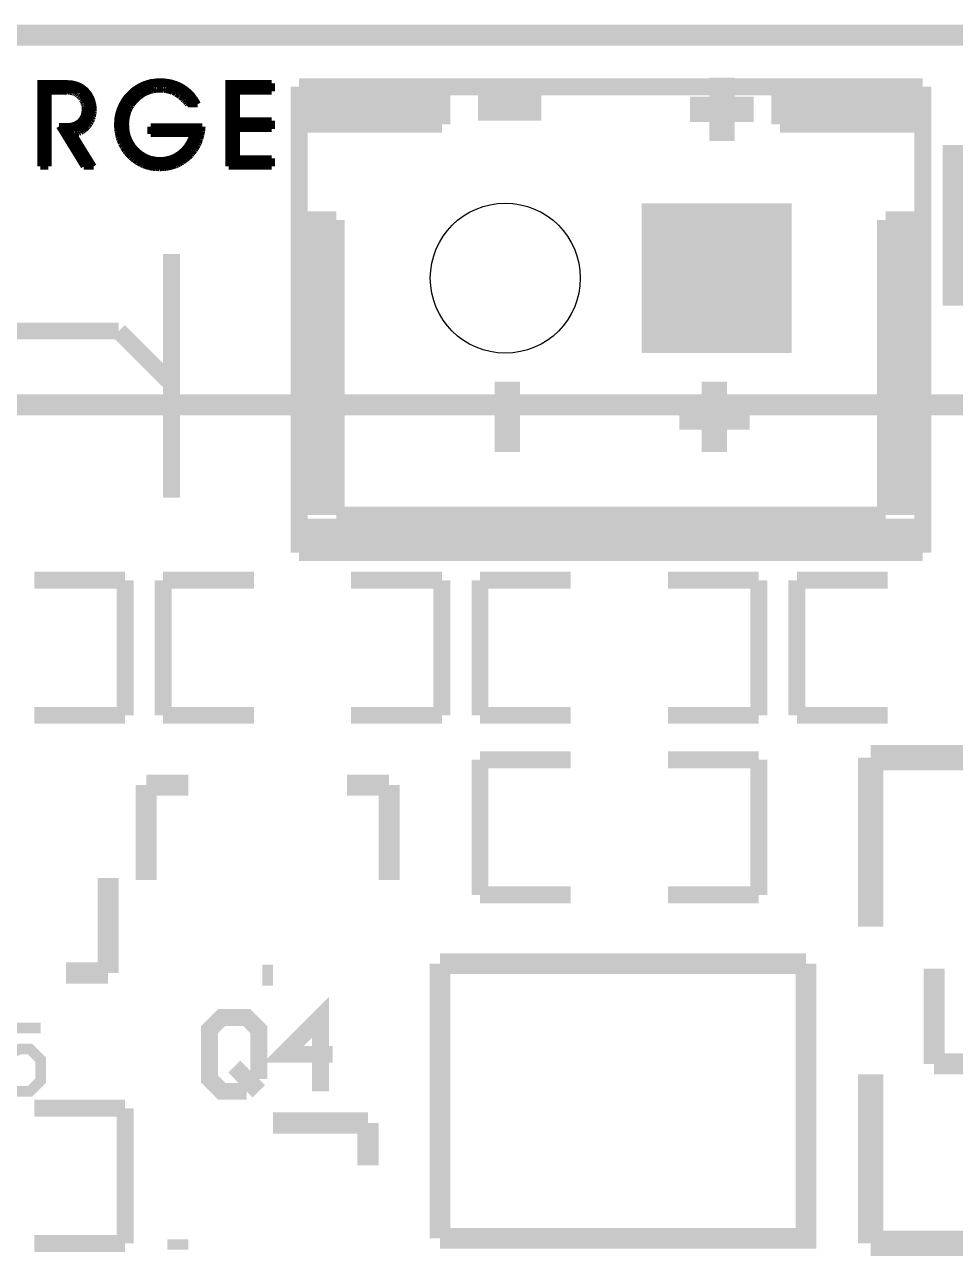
# Model space of a CAD drawing. Extents: x -0.81 to 1.58, y -0.19 to 3.
# Drawn here: x 0.053 to 0.493, y 2.42 to 3.005 of the extents above; entities that cross this region are included whole.
import ezdxf

# ---------------------------------------------------------------- set-up
doc = ezdxf.new("R2010")
doc.units = 0
doc.layers.get('0').update_dxf_attribs({"linetype": 'CONTINUOUS'})
for name, color, linetype in [('MIKROMEDIAFORDSPIC33EP_V100_GM1', 12, 'CONTINUOUS'), ('MIKROMEDIAFORPIC32_V110_GBO', 3, 'CONTINUOUS'), ('MIKROMEDIAFORPIC32_V110_GBS', 5, 'CONTINUOUS'), ('MIKROMEDIAFORPIC32_V110_GKO', 9, 'CONTINUOUS'), ('MIKROMEDIAFORPIC32_V110_GTO', 11, 'CONTINUOUS')]:
    doc.layers.add(name, color=color, linetype=linetype)

# ---------------------------------------------------------------- blocks, each defined once
blk = doc.blocks.new('SQUARE_198')
blk.add_solid([(0.038, 0.038), (0.038, -0.038), (-0.038, 0.038), (-0.038, -0.038)])
blk = doc.blocks.new('ROUND_209')
blk.add_circle((0, 0), 0.0355)
blk = doc.blocks.new('SQUARE_210')
blk.add_solid([(0.0355, 0.0355), (0.0355, -0.0355), (-0.0355, 0.0355), (-0.0355, -0.0355)])

msp = doc.modelspace()

# ---------------------------------------------------------------- linework, layer by layer
at = {"layer": 'MIKROMEDIAFORDSPIC33EP_V100_GM1', "const_width": 0.01}
msp.add_lwpolyline([(-0.605, 2.825), (1.375, 2.825)], dxfattribs=at)
at = {"layer": 'MIKROMEDIAFORPIC32_V110_GBO', "const_width": 0.012}
for points in [[(0.3825, 2.95), (0.3825, 2.98)], [(0.297, 2.9655), (0.267, 2.9655)], [(0.3975, 2.965), (0.3675, 2.965)]]:
    msp.add_lwpolyline(points, dxfattribs=at)
at = {"layer": 'MIKROMEDIAFORPIC32_V110_GKO', "const_width": 0.01}
msp.add_lwpolyline([(-0.065, 3), (0.795, 3)], dxfattribs=at)
at = {"layer": 'MIKROMEDIAFORPIC32_V110_GTO'}
for points, const_width in [([(0.0599, 2.9379), (0.0599, 2.9773), (0.0705, 2.9773), (0.0709, 2.9773), (0.0714, 2.9773), (0.0718, 2.9773), (0.0722, 2.9773), (0.0726, 2.9773), (0.0729, 2.9772), (0.0733, 2.9772), (0.0737, 2.9772), (0.074, 2.9772), (0.0743, 2.9771), (0.0747, 2.9771), (0.075, 2.977), (0.0753, 2.977), (0.0756, 2.9769), (0.0759, 2.9769), (0.0761, 2.9768), (0.0764, 2.9767), (0.0766, 2.9767), (0.0769, 2.9766), (0.0772, 2.9765), (0.0774, 2.9764), (0.0777, 2.9763), (0.0779, 2.9762), (0.0781, 2.9761), (0.0784, 2.976), (0.0786, 2.9759), (0.0789, 2.9757), (0.0791, 2.9756), (0.0793, 2.9755), (0.0795, 2.9753), (0.0798, 2.9752), (0.08, 2.975), (0.0803, 2.9748), (0.0806, 2.9746), (0.0808, 2.9744), (0.0811, 2.9742), (0.0813, 2.9739), (0.0816, 2.9737), (0.0818, 2.9734), (0.0821, 2.9731), (0.0823, 2.9728), (0.0825, 2.9726), (0.0827, 2.9723), (0.083, 2.972), (0.0831, 2.9716), (0.0833, 2.9713), (0.0835, 2.971), (0.0837, 2.9706), (0.0839, 2.9703), (0.084, 2.9699), (0.0842, 2.9696), (0.0843, 2.9692), (0.0844, 2.9689), (0.0845, 2.9685), (0.0846, 2.9682), (0.0847, 2.9678), (0.0848, 2.9674), (0.0849, 2.9671), (0.0849, 2.9667), (0.085, 2.9663), (0.085, 2.9659), (0.085, 2.9656), (0.0851, 2.9652), (0.0851, 2.9648)], 0.003), ([(0.0599, 2.977), (0.0751, 2.977)], 0.003), ([(0.0963, 2.9579), (0.0963, 2.9584), (0.0964, 2.9589), (0.0964, 2.9594), (0.0964, 2.9599), (0.0965, 2.9604), (0.0965, 2.9609), (0.0966, 2.9614), (0.0967, 2.9619), (0.0968, 2.9624), (0.0969, 2.9629), (0.0971, 2.9634), (0.0972, 2.9638), (0.0974, 2.9643), (0.0975, 2.9648), (0.0977, 2.9652), (0.0979, 2.9657), (0.0981, 2.9662), (0.0983, 2.9666), (0.0985, 2.9671), (0.0988, 2.9675), (0.099, 2.968), (0.0993, 2.9684), (0.0995, 2.9688), (0.0998, 2.9692), (0.1001, 2.9697), (0.1004, 2.9701), (0.1007, 2.9705), (0.1011, 2.9709), (0.1014, 2.9713), (0.1018, 2.9716), (0.1021, 2.972), (0.1025, 2.9724), (0.1029, 2.9728), (0.1032, 2.9731), (0.1036, 2.9734), (0.104, 2.9738), (0.1044, 2.9741), (0.1048, 2.9744), (0.1052, 2.9746), (0.1056, 2.9749), (0.106, 2.9752), (0.1064, 2.9754), (0.1068, 2.9757), (0.1072, 2.9759), (0.1077, 2.9761), (0.1081, 2.9763), (0.1085, 2.9765), (0.109, 2.9767), (0.1094, 2.9769), (0.1099, 2.977), (0.1103, 2.9772), (0.1108, 2.9773), (0.1113, 2.9774), (0.1117, 2.9776), (0.1122, 2.9777), (0.1127, 2.9778), (0.1132, 2.9778), (0.1137, 2.9779), (0.1142, 2.978), (0.1147, 2.978), (0.1152, 2.9781), (0.1158, 2.9781), (0.1163, 2.9781), (0.1168, 2.9781), (0.1175, 2.9781), (0.1182, 2.9781), (0.1189, 2.978), (0.1196, 2.9779), (0.1203, 2.9778), (0.121, 2.9777), (0.1216, 2.9776), (0.1223, 2.9774), (0.1229, 2.9772), (0.1235, 2.977), (0.1242, 2.9768), (0.1248, 2.9765), (0.1254, 2.9763), (0.126, 2.976), (0.1266, 2.9757), (0.1271, 2.9753), (0.1277, 2.975), (0.1282, 2.9746), (0.1288, 2.9742), (0.1293, 2.9738), (0.1298, 2.9734), (0.1303, 2.9729), (0.1308, 2.9725), (0.1312, 2.972), (0.1317, 2.9715), (0.1321, 2.9709), (0.1325, 2.9704), (0.133, 2.9698), (0.1333, 2.9693), (0.1337, 2.9687), (0.1341, 2.968), (0.1344, 2.9674)], 0.003), ([(0.1098, 2.977), (0.1236, 2.977)], 0.003), ([(0.149, 2.9379), (0.149, 2.9773), (0.1694, 2.9773)], 0.003), ([(0.149, 2.977), (0.1694, 2.977)], 0.003), ([(0.1694, 2.9734), (0.1694, 2.9773)], 0.003), ([(0.1824, 2.7551), (0.1824, 2.9756)], 0.008), ([(0.1824, 2.9756), (0.4776, 2.9756)], 0.008), ([(0.25, 2.9579), (0.25, 2.9756)], 0.008), ([(0.41, 2.9579), (0.41, 2.9756)], 0.008), ([(0.4776, 2.7551), (0.4776, 2.9756)], 0.008), ([(0.0599, 2.974), (0.0813, 2.974)], 0.003), ([(0.0599, 2.971), (0.0637, 2.971)], 0.003), ([(0.0637, 2.9379), (0.0637, 2.9734)], 0.003), ([(0.0637, 2.9734), (0.0695, 2.9734)], 0.003), ([(0.0695, 2.9734), (0.07, 2.9734)], 0.003), ([(0.07, 2.9734), (0.0705, 2.9734)], 0.003), ([(0.0705, 2.9734), (0.0709, 2.9734)], 0.003), ([(0.0709, 2.9734), (0.0714, 2.9734)], 0.003), ([(0.0714, 2.9734), (0.0718, 2.9734)], 0.003), ([(0.0718, 2.9734), (0.0722, 2.9734)], 0.003), ([(0.0722, 2.9734), (0.0726, 2.9734)], 0.003), ([(0.0726, 2.9734), (0.073, 2.9733)], 0.003), ([(0.073, 2.9733), (0.0734, 2.9733)], 0.003), ([(0.0734, 2.9733), (0.0737, 2.9733)], 0.003), ([(0.0737, 2.9733), (0.074, 2.9732)], 0.003), ([(0.074, 2.9732), (0.0743, 2.9732)], 0.003), ([(0.0743, 2.9732), (0.0746, 2.9732)], 0.003), ([(0.0746, 2.9732), (0.0748, 2.9731)], 0.003), ([(0.0748, 2.9731), (0.0751, 2.9731)], 0.003), ([(0.0751, 2.9731), (0.0753, 2.973)], 0.003), ([(0.0753, 2.973), (0.0755, 2.9729)], 0.003), ([(0.0755, 2.9729), (0.0757, 2.9729)], 0.003), ([(0.0757, 2.9729), (0.0759, 2.9728)], 0.003), ([(0.0759, 2.9728), (0.0761, 2.9727)], 0.003), ([(0.0761, 2.9727), (0.0763, 2.9727)], 0.003), ([(0.0763, 2.9727), (0.0764, 2.9726)], 0.003), ([(0.0764, 2.9726), (0.0766, 2.9725)], 0.003), ([(0.0766, 2.9725), (0.0768, 2.9724)], 0.003), ([(0.0768, 2.9724), (0.077, 2.9723)], 0.003), ([(0.077, 2.9723), (0.0771, 2.9722)], 0.003), ([(0.0771, 2.9722), (0.0773, 2.9721)], 0.003), ([(0.0773, 2.9721), (0.0775, 2.972)], 0.003), ([(0.0775, 2.972), (0.0776, 2.9719)], 0.003), ([(0.0776, 2.9719), (0.0778, 2.9718)], 0.003), ([(0.0778, 2.9718), (0.0779, 2.9716)], 0.003), ([(0.0779, 2.9716), (0.0781, 2.9715)], 0.003), ([(0.0781, 2.9715), (0.0783, 2.9713)], 0.003), ([(0.0783, 2.9713), (0.0784, 2.9712)], 0.003), ([(0.0784, 2.9712), (0.0786, 2.971)], 0.003), ([(0.0786, 2.971), (0.0835, 2.971)], 0.003), ([(0.0786, 2.971), (0.0787, 2.9708)], 0.003), ([(0.0787, 2.9708), (0.0789, 2.9707)], 0.003), ([(0.0789, 2.9707), (0.079, 2.9705)], 0.003), ([(0.079, 2.9705), (0.0792, 2.9703)], 0.003), ([(0.0792, 2.9703), (0.0793, 2.9701)], 0.003), ([(0.1012, 2.971), (0.1068, 2.971)], 0.003), ([(0.1043, 2.974), (0.1131, 2.974)], 0.003), ([(0.1057, 2.9701), (0.1063, 2.9706)], 0.003), ([(0.1063, 2.9706), (0.107, 2.9711)], 0.003), ([(0.107, 2.9711), (0.1076, 2.9716)], 0.003), ([(0.1076, 2.9716), (0.1083, 2.9721)], 0.003), ([(0.1083, 2.9721), (0.1089, 2.9725)], 0.003), ([(0.1089, 2.9725), (0.1096, 2.9728)], 0.003), ([(0.1096, 2.9728), (0.1103, 2.9731)], 0.003), ([(0.1103, 2.9731), (0.1111, 2.9734)], 0.003), ([(0.1111, 2.9734), (0.1118, 2.9737)], 0.003), ([(0.1118, 2.9737), (0.1126, 2.9739)], 0.003), ([(0.1126, 2.9739), (0.1133, 2.974)], 0.003), ([(0.1133, 2.974), (0.1141, 2.9742)], 0.003), ([(0.1141, 2.9742), (0.1149, 2.9743)], 0.003), ([(0.1149, 2.9743), (0.1158, 2.9743)], 0.003), ([(0.1158, 2.9743), (0.1166, 2.9743)], 0.003), ([(0.1166, 2.9743), (0.1171, 2.9743)], 0.003), ([(0.1171, 2.9743), (0.1176, 2.9743)], 0.003), ([(0.1176, 2.9743), (0.1181, 2.9743)], 0.003), ([(0.1181, 2.9743), (0.1185, 2.9742)], 0.003), ([(0.1185, 2.9742), (0.119, 2.9742)], 0.003), ([(0.119, 2.9742), (0.1194, 2.9741)], 0.003), ([(0.1194, 2.9741), (0.1199, 2.974)], 0.003), ([(0.1199, 2.974), (0.1204, 2.9739)], 0.003), ([(0.12, 2.974), (0.129, 2.974)], 0.003), ([(0.1204, 2.9739), (0.1208, 2.9738)], 0.003), ([(0.1208, 2.9738), (0.1212, 2.9737)], 0.003), ([(0.1212, 2.9737), (0.1216, 2.9736)], 0.003), ([(0.1216, 2.9736), (0.1221, 2.9734)], 0.003), ([(0.1221, 2.9734), (0.1225, 2.9732)], 0.003), ([(0.1225, 2.9732), (0.1229, 2.9731)], 0.003), ([(0.1229, 2.9731), (0.1233, 2.9729)], 0.003), ([(0.1233, 2.9729), (0.1237, 2.9727)], 0.003), ([(0.1237, 2.9727), (0.1241, 2.9724)], 0.003), ([(0.1241, 2.9724), (0.1245, 2.9722)], 0.003), ([(0.1245, 2.9722), (0.1249, 2.972)], 0.003), ([(0.1249, 2.972), (0.1253, 2.9717)], 0.003), ([(0.1253, 2.9717), (0.1257, 2.9714)], 0.003), ([(0.1257, 2.9714), (0.126, 2.9711)], 0.003), ([(0.126, 2.9711), (0.1264, 2.9708)], 0.003), ([(0.1262, 2.971), (0.1321, 2.971)], 0.003), ([(0.1264, 2.9708), (0.1268, 2.9705)], 0.003), ([(0.1268, 2.9705), (0.1272, 2.9702)], 0.003), ([(0.149, 2.974), (0.1694, 2.974)], 0.003), ([(0.149, 2.971), (0.1529, 2.971)], 0.003), ([(0.1529, 2.9734), (0.1694, 2.9734)], 0.003), ([(0.1529, 2.9596), (0.1529, 2.9734)], 0.003), ([(0.1824, 2.9689), (0.25, 2.9689)], 0.008), ([(0.41, 2.9689), (0.4776, 2.9689)], 0.008), ([(0.0599, 2.968), (0.0637, 2.968)], 0.003), ([(0.0599, 2.965), (0.0637, 2.965)], 0.003), ([(0.0688, 2.9569), (0.0725, 2.9569), (0.073, 2.9569), (0.0734, 2.9569), (0.0739, 2.957), (0.0743, 2.9571), (0.0747, 2.9571), (0.0751, 2.9572), (0.0755, 2.9573), (0.0759, 2.9575), (0.0763, 2.9576), (0.0766, 2.9578), (0.077, 2.958), (0.0773, 2.9581), (0.0777, 2.9584), (0.078, 2.9586), (0.0783, 2.9588), (0.0786, 2.9591), (0.0789, 2.9594), (0.0791, 2.9597), (0.0794, 2.96), (0.0796, 2.9603), (0.0798, 2.9606), (0.08, 2.9609), (0.0802, 2.9613), (0.0803, 2.9616), (0.0805, 2.962), (0.0806, 2.9623), (0.0807, 2.9627), (0.0808, 2.9631), (0.0808, 2.9635), (0.0809, 2.9639), (0.0809, 2.9643), (0.0809, 2.9647)], 0.003), ([(0.0793, 2.9701), (0.0794, 2.9699)], 0.003), ([(0.0794, 2.9699), (0.0796, 2.9697)], 0.003), ([(0.0796, 2.9697), (0.0797, 2.9696)], 0.003), ([(0.0797, 2.9696), (0.0798, 2.9694)], 0.003), ([(0.0798, 2.9694), (0.0799, 2.9692)], 0.003), ([(0.0799, 2.9692), (0.08, 2.9689)], 0.003), ([(0.08, 2.9689), (0.0801, 2.9687)], 0.003), ([(0.0801, 2.9687), (0.0802, 2.9685)], 0.003), ([(0.0802, 2.9685), (0.0803, 2.9683)], 0.003), ([(0.0803, 2.9683), (0.0804, 2.9681)], 0.003), ([(0.0804, 2.9681), (0.0804, 2.9679)], 0.003), ([(0.0804, 2.968), (0.0847, 2.968)], 0.003), ([(0.0804, 2.9679), (0.0805, 2.9676)], 0.003), ([(0.0805, 2.9676), (0.0806, 2.9674)], 0.003), ([(0.0806, 2.9674), (0.0806, 2.9672)], 0.003), ([(0.0806, 2.9672), (0.0807, 2.967)], 0.003), ([(0.0807, 2.967), (0.0807, 2.9667)], 0.003), ([(0.0807, 2.9667), (0.0808, 2.9665)], 0.003), ([(0.0808, 2.9665), (0.0808, 2.9663)], 0.003), ([(0.0808, 2.9663), (0.0809, 2.966)], 0.003), ([(0.0809, 2.966), (0.0809, 2.9658)], 0.003), ([(0.0809, 2.9658), (0.0809, 2.9655)], 0.003), ([(0.0809, 2.9655), (0.0809, 2.9653)], 0.003), ([(0.0809, 2.9653), (0.0809, 2.965)], 0.003), ([(0.0809, 2.965), (0.0851, 2.965)], 0.003), ([(0.0809, 2.965), (0.0809, 2.9647)], 0.003), ([(0.0851, 2.9642), (0.0851, 2.9648)], 0.003), ([(0.0976, 2.965), (0.102, 2.965)], 0.003), ([(0.099, 2.968), (0.1038, 2.968)], 0.003), ([(0.1016, 2.9641), (0.1019, 2.9649)], 0.003), ([(0.1019, 2.9649), (0.1023, 2.9656)], 0.003), ([(0.1023, 2.9656), (0.1026, 2.9663)], 0.003), ([(0.1026, 2.9663), (0.1031, 2.9669)], 0.003), ([(0.1031, 2.9669), (0.1035, 2.9676)], 0.003), ([(0.1035, 2.9676), (0.104, 2.9682)], 0.003), ([(0.104, 2.9682), (0.1046, 2.9689)], 0.003), ([(0.1046, 2.9689), (0.1051, 2.9695)], 0.003), ([(0.1051, 2.9695), (0.1057, 2.9701)], 0.003), ([(0.1272, 2.9702), (0.1275, 2.9698)], 0.003), ([(0.1275, 2.9698), (0.1279, 2.9694)], 0.003), ([(0.1279, 2.9694), (0.1283, 2.9691)], 0.003), ([(0.1283, 2.9691), (0.1286, 2.9687)], 0.003), ([(0.1286, 2.9687), (0.129, 2.9683)], 0.003), ([(0.129, 2.9683), (0.1293, 2.9678)], 0.003), ([(0.1292, 2.968), (0.1341, 2.968)], 0.003), ([(0.1293, 2.9678), (0.1297, 2.9674)], 0.003), ([(0.1297, 2.9674), (0.1344, 2.9674)], 0.003), ([(0.149, 2.968), (0.1529, 2.968)], 0.003), ([(0.149, 2.965), (0.1529, 2.965)], 0.003), ([(0.1824, 2.9629), (0.25, 2.9629)], 0.008), ([(0.41, 2.9629), (0.4776, 2.9629)], 0.008), ([(0.0599, 2.962), (0.0637, 2.962)], 0.003), ([(0.0599, 2.959), (0.0637, 2.959)], 0.003), ([(0.0785, 2.959), (0.0837, 2.959)], 0.003), ([(0.0805, 2.962), (0.0848, 2.962)], 0.003), ([(0.0833, 2.9582), (0.0835, 2.9586)], 0.003), ([(0.0835, 2.9586), (0.0838, 2.9591)], 0.003), ([(0.0838, 2.9591), (0.084, 2.9596)], 0.003), ([(0.084, 2.9596), (0.0842, 2.96)], 0.003), ([(0.0842, 2.96), (0.0844, 2.9605)], 0.003), ([(0.0844, 2.9605), (0.0845, 2.961)], 0.003), ([(0.0845, 2.961), (0.0847, 2.9615)], 0.003), ([(0.0847, 2.9615), (0.0848, 2.9621)], 0.003), ([(0.0848, 2.9621), (0.0849, 2.9626)], 0.003), ([(0.0849, 2.9626), (0.085, 2.9631)], 0.003), ([(0.085, 2.9637), (0.0851, 2.9642)], 0.003), ([(0.085, 2.9631), (0.085, 2.9637)], 0.003), ([(0.0964, 2.959), (0.1005, 2.959)], 0.003), ([(0.0967, 2.962), (0.1009, 2.962)], 0.003), ([(0.1004, 2.9578), (0.1005, 2.9587)], 0.003), ([(0.1005, 2.9595), (0.1006, 2.9603)], 0.003), ([(0.1005, 2.9587), (0.1005, 2.9595)], 0.003), ([(0.1006, 2.9603), (0.1007, 2.9611)], 0.003), ([(0.1007, 2.9611), (0.1009, 2.9619)], 0.003), ([(0.1009, 2.9619), (0.1011, 2.9627)], 0.003), ([(0.1011, 2.9627), (0.1013, 2.9634)], 0.003), ([(0.1013, 2.9634), (0.1016, 2.9641)], 0.003), ([(0.149, 2.962), (0.1529, 2.962)], 0.003), ([(0.149, 2.959), (0.1694, 2.959)], 0.003), ([(0.1529, 2.9596), (0.1694, 2.9596)], 0.003), ([(0.1694, 2.9557), (0.1694, 2.9596)], 0.003), ([(0.1824, 2.9579), (0.25, 2.9579)], 0.008), ([(0.41, 2.9579), (0.4776, 2.9579)], 0.008), ([(0.0599, 2.956), (0.0637, 2.956)], 0.003), ([(0.0599, 2.953), (0.0637, 2.953)], 0.003), ([(0.0688, 2.9569), (0.0805, 2.9379)], 0.003), ([(0.0693, 2.956), (0.0815, 2.956)], 0.003), ([(0.0712, 2.953), (0.0757, 2.953)], 0.003), ([(0.0756, 2.9533), (0.0761, 2.9534)], 0.003), ([(0.0756, 2.9533), (0.0851, 2.9379)], 0.003), ([(0.0761, 2.9534), (0.0765, 2.9534)], 0.003), ([(0.0765, 2.9534), (0.077, 2.9535)], 0.003), ([(0.077, 2.9535), (0.0775, 2.9537)], 0.003), ([(0.0775, 2.9537), (0.078, 2.9538)], 0.003), ([(0.078, 2.9538), (0.0784, 2.954)], 0.003), ([(0.0784, 2.954), (0.0789, 2.9541)], 0.003), ([(0.0789, 2.9541), (0.0793, 2.9544)], 0.003), ([(0.0793, 2.9544), (0.0797, 2.9546)], 0.003), ([(0.0797, 2.9546), (0.0801, 2.9549)], 0.003), ([(0.0801, 2.9549), (0.0805, 2.9551)], 0.003), ([(0.0805, 2.9551), (0.0809, 2.9554)], 0.003), ([(0.0809, 2.9554), (0.0813, 2.9558)], 0.003), ([(0.0813, 2.9558), (0.0816, 2.9561)], 0.003), ([(0.0816, 2.9561), (0.082, 2.9565)], 0.003), ([(0.082, 2.9565), (0.0824, 2.9569)], 0.003), ([(0.0824, 2.9569), (0.0827, 2.9573)], 0.003), ([(0.0827, 2.9573), (0.083, 2.9578)], 0.003), ([(0.083, 2.9578), (0.0833, 2.9582)], 0.003), ([(0.0963, 2.9579), (0.0963, 2.9568)], 0.003), ([(0.0963, 2.9568), (0.0964, 2.9557)], 0.003), ([(0.0964, 2.956), (0.1005, 2.956)], 0.003), ([(0.0964, 2.9557), (0.0965, 2.9547)], 0.003), ([(0.0965, 2.9547), (0.0967, 2.9536)], 0.003), ([(0.0967, 2.9536), (0.0969, 2.9526)], 0.003), ([(0.0968, 2.953), (0.101, 2.953)], 0.003), ([(0.1004, 2.9578), (0.1005, 2.9569), (0.1005, 2.956), (0.1006, 2.9552), (0.1007, 2.9543), (0.1009, 2.9535), (0.1011, 2.9527), (0.1013, 2.9519), (0.1016, 2.9512), (0.1019, 2.9504), (0.1023, 2.9497), (0.1026, 2.949), (0.1031, 2.9483), (0.1035, 2.9476), (0.104, 2.947), (0.1045, 2.9463), (0.1051, 2.9457), (0.1057, 2.9451), (0.1063, 2.9446), (0.1069, 2.9441), (0.1076, 2.9436), (0.1083, 2.9432), (0.1089, 2.9428), (0.1096, 2.9424), (0.1103, 2.9421), (0.1111, 2.9418), (0.1118, 2.9415), (0.1126, 2.9413), (0.1134, 2.9412), (0.1142, 2.941), (0.115, 2.9409), (0.1158, 2.9409), (0.1167, 2.9409), (0.1173, 2.9409), (0.118, 2.9409), (0.1187, 2.941), (0.1193, 2.9411), (0.1199, 2.9412), (0.1206, 2.9414), (0.1212, 2.9415), (0.1218, 2.9417), (0.1224, 2.942), (0.123, 2.9422), (0.1236, 2.9425), (0.1242, 2.9428), (0.1247, 2.9432), (0.1253, 2.9435), (0.1258, 2.9439), (0.1264, 2.9443), (0.1269, 2.9448), (0.1274, 2.9452), (0.1279, 2.9457), (0.1283, 2.9462), (0.1288, 2.9467), (0.1292, 2.9472), (0.1295, 2.9478), (0.1299, 2.9483), (0.1302, 2.9489), (0.1306, 2.9495), (0.1309, 2.9501), (0.1311, 2.9507), (0.1314, 2.9513), (0.1316, 2.952), (0.1318, 2.9526), (0.132, 2.9533)], 0.003), ([(0.1121, 2.9568), (0.1366, 2.9568)], 0.003), ([(0.1121, 2.9533), (0.1121, 2.9568)], 0.003), ([(0.1121, 2.956), (0.1365, 2.956)], 0.003), ([(0.1121, 2.9533), (0.132, 2.9533)], 0.003), ([(0.1319, 2.953), (0.1361, 2.953)], 0.003), ([(0.136, 2.9527), (0.1362, 2.9537)], 0.003), ([(0.1362, 2.9537), (0.1364, 2.9547)], 0.003), ([(0.1364, 2.9547), (0.1365, 2.9557)], 0.003), ([(0.1365, 2.9557), (0.1366, 2.9568)], 0.003), ([(0.149, 2.956), (0.1694, 2.956)], 0.003), ([(0.149, 2.953), (0.1529, 2.953)], 0.003), ([(0.1529, 2.9557), (0.1694, 2.9557)], 0.003), ([(0.1529, 2.9417), (0.1529, 2.9557)], 0.003), ([(0.0599, 2.95), (0.0637, 2.95)], 0.003), ([(0.0599, 2.947), (0.0637, 2.947)], 0.003), ([(0.073, 2.95), (0.0776, 2.95)], 0.003), ([(0.0749, 2.947), (0.0795, 2.947)], 0.003), ([(0.0969, 2.9526), (0.0971, 2.9516)], 0.003), ([(0.0971, 2.9516), (0.0974, 2.9507)], 0.003), ([(0.0974, 2.9507), (0.0978, 2.9498)], 0.003), ([(0.0977, 2.95), (0.1021, 2.95)], 0.003), ([(0.0978, 2.9498), (0.0981, 2.9488)], 0.003), ([(0.0981, 2.9488), (0.0986, 2.948)], 0.003), ([(0.0986, 2.948), (0.099, 2.9471)], 0.003), ([(0.099, 2.9471), (0.0996, 2.9462)], 0.003), ([(0.0991, 2.947), (0.104, 2.947)], 0.003), ([(0.129, 2.947), (0.1337, 2.947)], 0.003), ([(0.1308, 2.95), (0.1352, 2.95)], 0.003), ([(0.1334, 2.9464), (0.1339, 2.9473)], 0.003), ([(0.1339, 2.9473), (0.1344, 2.9481)], 0.003), ([(0.1344, 2.9481), (0.1348, 2.949)], 0.003), ([(0.1348, 2.949), (0.1351, 2.9499)], 0.003), ([(0.1351, 2.9499), (0.1355, 2.9508)], 0.003), ([(0.1355, 2.9508), (0.1357, 2.9517)], 0.003), ([(0.1357, 2.9517), (0.136, 2.9527)], 0.003), ([(0.149, 2.95), (0.1529, 2.95)], 0.003), ([(0.149, 2.947), (0.1529, 2.947)], 0.003), ([(0.0599, 2.944), (0.0637, 2.944)], 0.003), ([(0.0767, 2.944), (0.0813, 2.944)], 0.003), ([(0.0996, 2.9462), (0.1001, 2.9454)], 0.003), ([(0.1001, 2.9454), (0.1007, 2.9446)], 0.003), ([(0.1007, 2.9446), (0.1014, 2.9438)], 0.003), ([(0.1012, 2.944), (0.107, 2.944)], 0.003), ([(0.1014, 2.9438), (0.1021, 2.9431)], 0.003), ([(0.1021, 2.9431), (0.1028, 2.9424)], 0.003), ([(0.1028, 2.9424), (0.1036, 2.9417)], 0.003), ([(0.1036, 2.9417), (0.1043, 2.9411)], 0.003), ([(0.1043, 2.9411), (0.1051, 2.9405)], 0.003), ([(0.1259, 2.944), (0.1316, 2.944)], 0.003), ([(0.1281, 2.9408), (0.1289, 2.9414)], 0.003), ([(0.1289, 2.9414), (0.1296, 2.942)], 0.003), ([(0.1296, 2.942), (0.1304, 2.9427)], 0.003), ([(0.1304, 2.9427), (0.1311, 2.9434)], 0.003), ([(0.1311, 2.9434), (0.1317, 2.9441)], 0.003), ([(0.1317, 2.9441), (0.1323, 2.9449)], 0.003), ([(0.1323, 2.9449), (0.1329, 2.9456)], 0.003), ([(0.1329, 2.9456), (0.1334, 2.9464)], 0.003), ([(0.149, 2.944), (0.1529, 2.944)], 0.003), ([(0.1529, 2.9417), (0.1694, 2.9417)], 0.003), ([(0.1694, 2.9379), (0.1694, 2.9417)], 0.003), ([(0.0599, 2.941), (0.0637, 2.941)], 0.003), ([(0.0599, 2.938), (0.0637, 2.938)], 0.003), ([(0.0599, 2.9379), (0.0637, 2.9379)], 0.003), ([(0.0786, 2.941), (0.0832, 2.941)], 0.003), ([(0.0804, 2.938), (0.085, 2.938)], 0.003), ([(0.0805, 2.9379), (0.0851, 2.9379)], 0.003), ([(0.1044, 2.941), (0.1145, 2.941)], 0.003), ([(0.1051, 2.9405), (0.1059, 2.94)], 0.003), ([(0.1059, 2.94), (0.1068, 2.9395)], 0.003), ([(0.1068, 2.9395), (0.1076, 2.939)], 0.003), ([(0.1076, 2.939), (0.1085, 2.9386)], 0.003), ([(0.1085, 2.9386), (0.1094, 2.9383)], 0.003), ([(0.1094, 2.9383), (0.1103, 2.938)], 0.003), ([(0.1103, 2.938), (0.1225, 2.938)], 0.003), ([(0.1103, 2.938), (0.1113, 2.9377)], 0.003), ([(0.1113, 2.9377), (0.1123, 2.9375)], 0.003), ([(0.1123, 2.9375), (0.1132, 2.9373)], 0.003), ([(0.1132, 2.9373), (0.1143, 2.9372)], 0.003), ([(0.1143, 2.9372), (0.1153, 2.9372)], 0.003), ([(0.1153, 2.9372), (0.1164, 2.9371)], 0.003), ([(0.1164, 2.9371), (0.1174, 2.9372)], 0.003), ([(0.1174, 2.9372), (0.1184, 2.9372)], 0.003), ([(0.1184, 2.9372), (0.1194, 2.9373)], 0.003), ([(0.1187, 2.941), (0.1284, 2.941)], 0.003), ([(0.1194, 2.9373), (0.1203, 2.9375)], 0.003), ([(0.1203, 2.9375), (0.1213, 2.9377)], 0.003), ([(0.1213, 2.9377), (0.1222, 2.9379)], 0.003), ([(0.1222, 2.9379), (0.1231, 2.9382)], 0.003), ([(0.1231, 2.9382), (0.124, 2.9385)], 0.003), ([(0.124, 2.9385), (0.1249, 2.9389)], 0.003), ([(0.1249, 2.9389), (0.1257, 2.9393)], 0.003), ([(0.1257, 2.9393), (0.1265, 2.9398)], 0.003), ([(0.1265, 2.9398), (0.1273, 2.9402)], 0.003), ([(0.1273, 2.9402), (0.1281, 2.9408)], 0.003), ([(0.149, 2.941), (0.1694, 2.941)], 0.003), ([(0.149, 2.938), (0.1694, 2.938)], 0.003), ([(0.149, 2.9379), (0.1694, 2.9379)], 0.003), ([(0.1824, 2.9126), (0.2, 2.9126)], 0.008), ([(0.189, 2.7728), (0.189, 2.9126)], 0.008), ([(0.195, 2.7728), (0.195, 2.9126)], 0.008), ([(0.2, 2.7728), (0.2, 2.9126)], 0.008), ([(0.46, 2.9126), (0.4776, 2.9126)], 0.008), ([(0.46, 2.7728), (0.46, 2.9126)], 0.008), ([(0.465, 2.7728), (0.465, 2.9126)], 0.008), ([(0.471, 2.7728), (0.471, 2.9126)], 0.008), ([(0.122, 2.781), (0.122, 2.8964)], 0.008), ([(0.008, 2.86), (0.097, 2.86)], 0.008), ([(0.097, 2.86), (0.122, 2.835)], 0.008), ([(0.281, 2.836), (0.281, 2.8027)], 0.012), ([(0.379, 2.836), (0.379, 2.8027)], 0.012), ([(0.3957, 2.8193), (0.3623, 2.8193)], 0.012), ([(0.2, 2.7728), (0.46, 2.7728)], 0.008), ([(0.1824, 2.7671), (0.4776, 2.7671)], 0.008), ([(0.1824, 2.7601), (0.4776, 2.7601)], 0.008), ([(0.1824, 2.7551), (0.4776, 2.7551)], 0.008), ([(0.057, 2.742), (0.1, 2.742)], 0.008), ([(0.1, 2.678), (0.1, 2.742)], 0.008), ([(0.118, 2.742), (0.161, 2.742)], 0.008), ([(0.118, 2.678), (0.118, 2.742)], 0.008), ([(0.207, 2.742), (0.25, 2.742)], 0.008), ([(0.25, 2.678), (0.25, 2.742)], 0.008), ([(0.268, 2.742), (0.311, 2.742)], 0.008), ([(0.268, 2.678), (0.268, 2.742)], 0.008), ([(0.357, 2.742), (0.4, 2.742)], 0.008), ([(0.4, 2.678), (0.4, 2.742)], 0.008), ([(0.418, 2.678), (0.418, 2.742)], 0.008), ([(0.418, 2.742), (0.461, 2.742)], 0.008), ([(0.057, 2.678), (0.1, 2.678)], 0.008), ([(0.118, 2.678), (0.161, 2.678)], 0.008), ([(0.207, 2.678), (0.25, 2.678)], 0.008), ([(0.268, 2.678), (0.311, 2.678)], 0.008), ([(0.357, 2.678), (0.4, 2.678)], 0.008), ([(0.418, 2.678), (0.461, 2.678)], 0.008), ([(0.453, 2.658), (0.603, 2.658)], 0.012), ([(0.453, 2.658), (0.453, 2.578)], 0.012), ([(0.268, 2.657), (0.311, 2.657)], 0.008), ([(0.268, 2.593), (0.268, 2.657)], 0.008), ([(0.357, 2.657), (0.4, 2.657)], 0.008), ([(0.4, 2.593), (0.4, 2.657)], 0.008), ([(0.11, 2.6), (0.11, 2.645)], 0.01), ([(0.11, 2.645), (0.13, 2.645)], 0.01), ([(0.205, 2.645), (0.225, 2.645)], 0.01), ([(0.225, 2.6), (0.225, 2.645)], 0.01), ([(0.092, 2.556), (0.092, 2.601)], 0.01), ([(0.268, 2.593), (0.311, 2.593)], 0.008), ([(0.357, 2.593), (0.4, 2.593)], 0.008), ([(0.2491, 2.5604), (0.4223, 2.5604)], 0.0098), ([(0.2491, 2.4304), (0.4223, 2.4304), (0.4223, 2.5604)], 0.0098), ([(0.2491, 2.4304), (0.2491, 2.5604)], 0.0098), ([(0.483, 2.513), (0.483, 2.558)], 0.01), ([(0.072, 2.556), (0.092, 2.556)], 0.01), ([(0.165, 2.555), (0.17, 2.555)], 0.01), ([(0.1633, 2.5058), (0.1633, 2.5292), (0.1575, 2.535), (0.1458, 2.535), (0.14, 2.5292), (0.14, 2.5058), (0.1458, 2.5), (0.1575, 2.5)], 0.008), ([(0.1925, 2.5), (0.1925, 2.535), (0.175, 2.5175), (0.1983, 2.5175)], 0.008), ([(0.06, 2.53), (0.04, 2.53), (0.04, 2.515), (0.05, 2.52), (0.055, 2.52), (0.06, 2.515), (0.06, 2.505), (0.055, 2.5), (0.045, 2.5), (0.04, 2.505)], 0.005), ([(0.1517, 2.5117), (0.1633, 2.5)], 0.008), ([(0.483, 2.513), (0.573, 2.513)], 0.01), ([(0.1575, 2.5), (0.1633, 2.5058)], 0.008), ([(0.453, 2.508), (0.453, 2.428)], 0.012), ([(0.057, 2.492), (0.1, 2.492)], 0.008), ([(0.1, 2.428), (0.1, 2.492)], 0.008), ([(0.17, 2.485), (0.215, 2.485)], 0.01), ([(0.215, 2.485), (0.215, 2.465)], 0.01), ([(0.125, 2.425), (0.125, 2.43)], 0.01), ([(0.453, 2.428), (0.603, 2.428)], 0.012), ([(0.057, 2.428), (0.1, 2.428)], 0.008)]:
    msp.add_lwpolyline(points, dxfattribs=dict(at, const_width=const_width))

# ---------------------------------------------------------------- block references
at = {"layer": 'MIKROMEDIAFORPIC32_V110_GBS'}
for name, p in [('SQUARE_198', (0.525, 2.91)), ('ROUND_209', (0.28, 2.885)), ('SQUARE_210', (0.38, 2.885))]:
    msp.add_blockref(name, p, dxfattribs=at)

doc.saveas('drawing.dxf')
